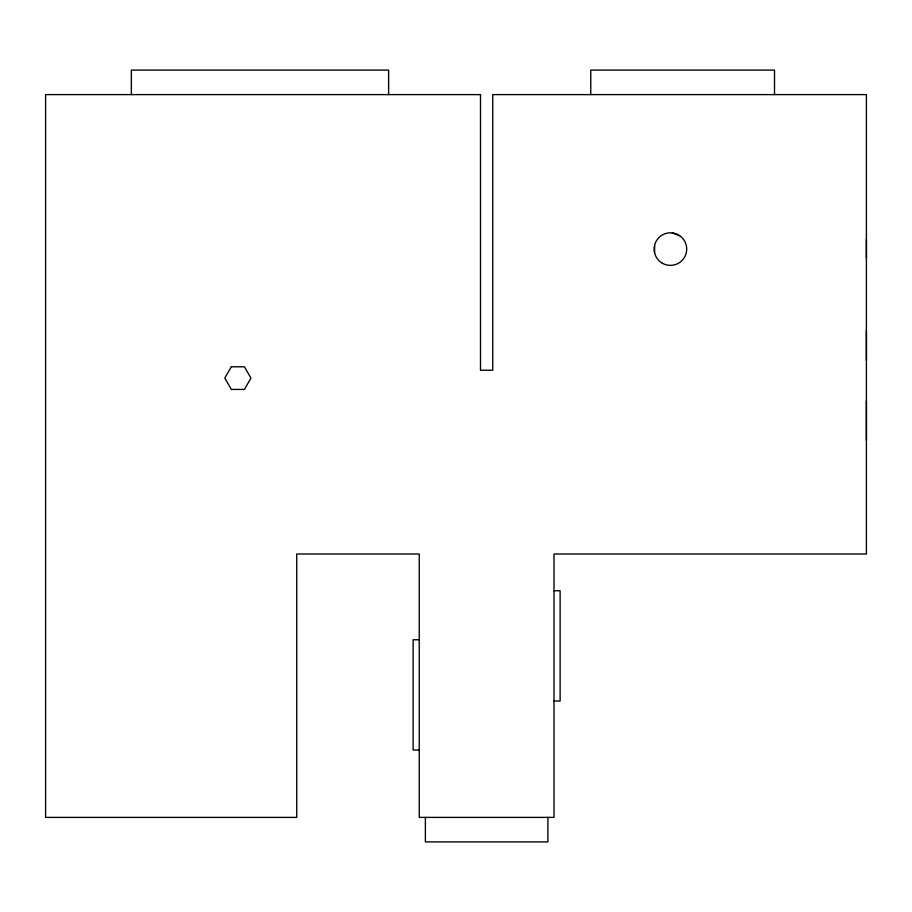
<?xml version="1.0" encoding="UTF-8"?>
<svg xmlns="http://www.w3.org/2000/svg" width="912" height="912" viewBox="0 0 912 912"><rect width="100%" height="100%" fill="white"/><g stroke="black" fill="none" stroke-linecap="round" stroke-linejoin="round"><path stroke-width="1.37" d="M866.4 440.576L866.4 400.87M866.4 360.742L866.4 330.19M866.4 257.617L866.4 238.898M554.006 590.759L560.128 590.759L560.128 701.02L554.006 701.02M419.246 639.757L413.125 639.757L413.125 750.017L419.246 750.017M672.383 232.936L679.668 235.706M774.516 94.609L774.516 70.099L590.759 70.099L590.759 94.609M654.611 245.203L654.611 252.989M547.884 817.391L547.884 841.901L425.368 841.901L425.368 817.391M388.626 94.609L388.626 70.099L131.351 70.099L131.351 94.609M231.34 366.784L224.797 378.104L231.34 389.435L244.416 389.435L250.948 378.104L244.416 366.784L231.34 366.784M480.499 94.609L45.6 94.609L45.6 817.391L296.742 817.391L296.742 554.006L419.246 554.006L419.246 817.391L554.006 817.391L554.006 554.006L866.4 554.006L866.4 94.609L492.754 94.609L492.754 370.249L480.499 370.249L480.499 94.609M662.283 263.192A16.279 16.279 0 0 0 686.702 249.101A16.279 16.279 0 0 0 662.283 235A16.279 16.279 0 0 0 662.283 263.192"/></g></svg>
